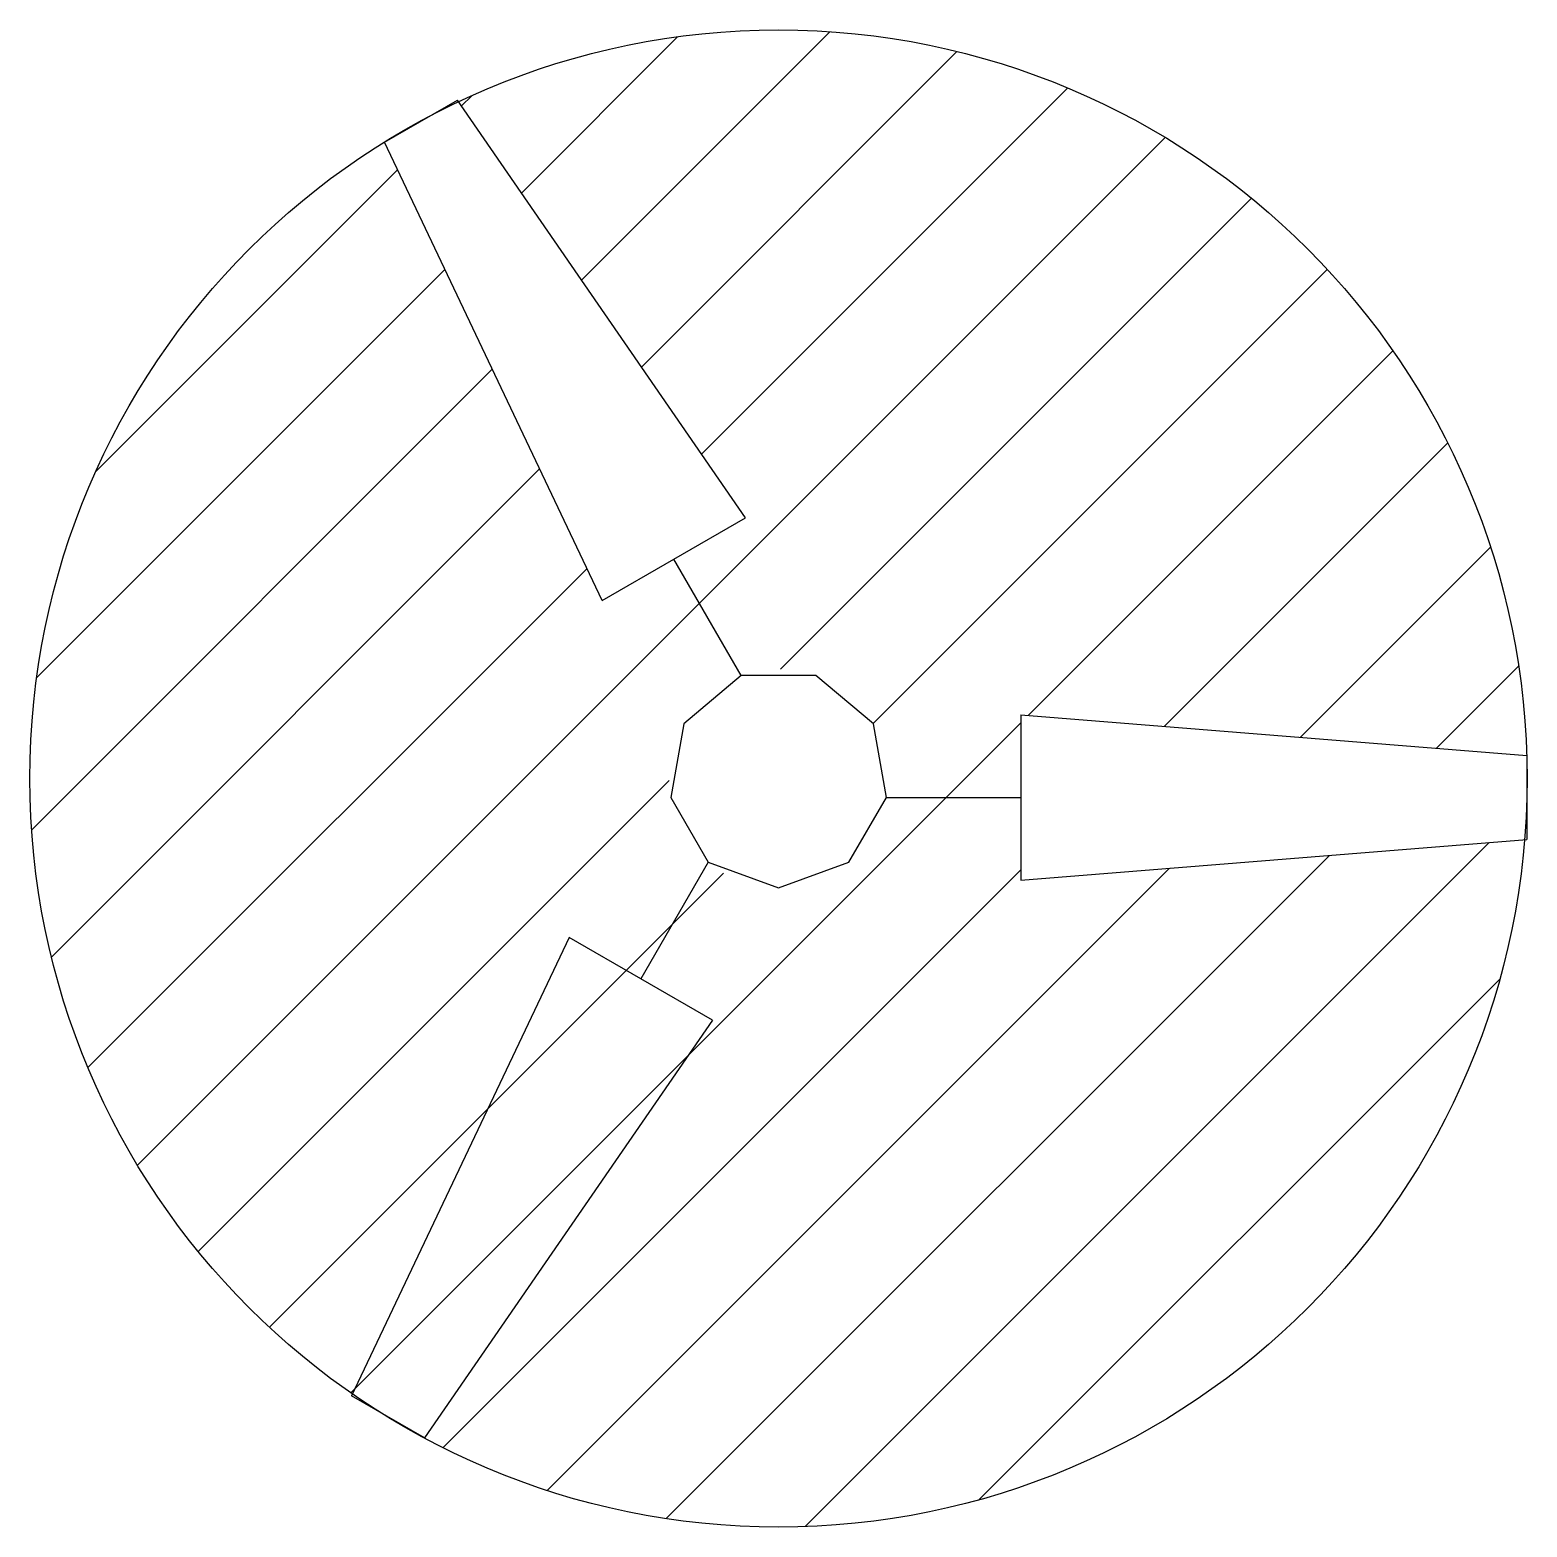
# Model space of a CAD drawing. Header units: inches. Extents: x 39.8 to 54.2, y 21.8 to 36.2.
import ezdxf

# ---------------------------------------------------------------- set-up
doc = ezdxf.new("R2010")
doc.units = ezdxf.units.IN
doc.header["$MEASUREMENT"] = 0

msp = doc.modelspace()

# ---------------------------------------------------------------- hatches: boundary and pattern name
h = msp.add_hatch()
h.set_pattern_fill('ANSI31', color=256, scale=8, style=0)
h.paths.add_polyline_path([(43.956, 35.539), (46.715, 31.538), (46.026, 31.141), (46.674, 30.02, -0.520567), (48.087, 29.03, -0.043661), (48.071, 28.847), (49.365, 28.847), (49.365, 29.642), (54.23, 29.252, 0.540331)])
h.paths.add_polyline_path([(46.674, 30.02), (46.026, 31.141), (45.338, 30.743), (43.243, 35.151, 0.259696), (39.834, 29.03, 0.959832), (54.209, 28.441), (49.365, 28.052), (49.365, 28.847), (48.071, 28.847, -0.916331), (45.981, 29.03, -0.315299)])

# ---------------------------------------------------------------- linework, layer by layer
at = {"color": 6}
for p, q in [((43.243, 35.151), (43.945, 35.556)), ((46.715, 31.538), (43.945, 35.556)), ((45.338, 30.743), (43.243, 35.151)), ((45.338, 30.743), (46.715, 31.538)), ((46.674, 30.02), (46.026, 31.141)), ((49.365, 29.642), (49.365, 28.052)), ((49.365, 29.642), (54.23, 29.252)), ((54.23, 29.252), (54.23, 28.442)), ((48.071, 28.847), (49.365, 28.847)), ((49.365, 28.052), (54.23, 28.442)), ((46.357, 28.224), (45.71, 27.102)), ((45.021, 27.5), (42.926, 23.092)), ((46.398, 26.705), (45.021, 27.5)), ((46.398, 26.705), (43.628, 22.687)), ((43.628, 22.687), (42.926, 23.092))]:
    msp.add_line(p, q, dxfattribs=at)
msp.add_lwpolyline([(47.034, 27.977), (47.711, 28.224), (48.071, 28.847), (47.946, 29.557), (47.394, 30.02), (46.674, 30.02), (46.122, 29.557), (45.997, 28.847), (46.357, 28.224)], close=True, dxfattribs=at)
msp.add_circle((47.034, 29.03), 7.2)

doc.saveas('drawing.dxf')
